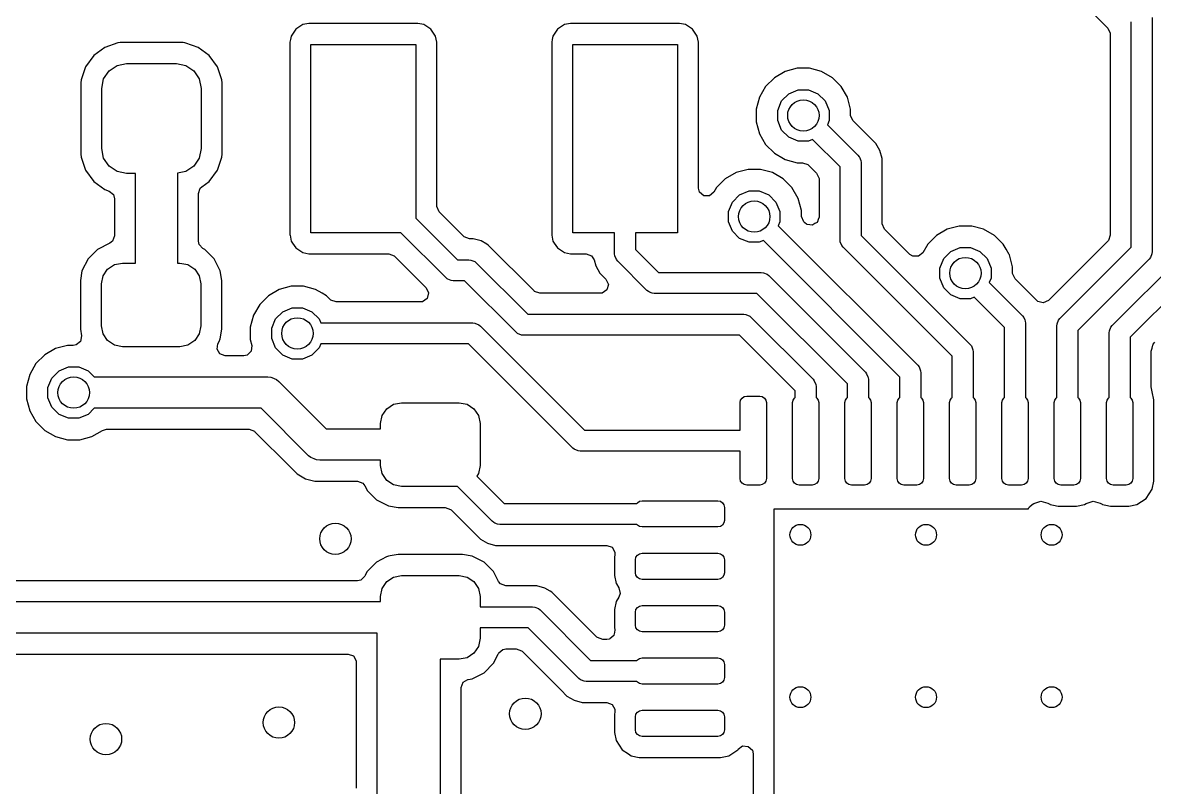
# Model space of a CAD drawing. Extents: x 4.94 to 6.9, y -4.14 to -2.94.
# Drawn here: x 5.158 to 5.5835, y -3.3747 to -3.0872 of the extents above; entities that cross this region are included whole.
import ezdxf

# ---------------------------------------------------------------- set-up
doc = ezdxf.new("R2010")
doc.units = 0
doc.header["$MEASUREMENT"] = 0
doc.layers.add('BLACK', color=7, linetype='CONTINUOUS')

msp = doc.modelspace()

# ---------------------------------------------------------------- linework, layer by layer
at = {"layer": 'BLACK', "linetype": 'CONTINUOUS'}
for p, q in [((5.55475, -3.07793), (5.56606, -3.08924)), ((5.58274, -3.08525), (5.58274, -3.17325)), ((5.26071, -3.08962), (5.25897, -3.09224)), ((5.26332, -3.08788), (5.26071, -3.08962)), ((5.26562, -3.08742), (5.26332, -3.08788)), ((5.30655, -3.08742), (5.26562, -3.08742)), ((5.30885, -3.08788), (5.30655, -3.08742)), ((5.31146, -3.08962), (5.30885, -3.08788)), ((5.30885, -3.08788), (5.30885, -3.08788)), ((5.30885, -3.08788), (5.30885, -3.08788)), ((5.3132, -3.09222), (5.31146, -3.08962)), ((5.35914, -3.08962), (5.35739, -3.09224)), ((5.36175, -3.08788), (5.35914, -3.08962)), ((5.36405, -3.08742), (5.36175, -3.08788)), ((5.40497, -3.08742), (5.36405, -3.08742)), ((5.40728, -3.08788), (5.40497, -3.08742)), ((5.40989, -3.08962), (5.40728, -3.08788)), ((5.40728, -3.08788), (5.40728, -3.08788)), ((5.40728, -3.08788), (5.40728, -3.08788)), ((5.41163, -3.09222), (5.40989, -3.08962)), ((5.56606, -3.08924), (5.56696, -3.09117)), ((5.57486, -3.17162), (5.57486, -3.08688)), ((5.2587, -3.09355), (5.25851, -3.09454)), ((5.25897, -3.09224), (5.2587, -3.09355)), ((5.31321, -3.09224), (5.3132, -3.09222)), ((5.31367, -3.09454), (5.31321, -3.09224)), ((5.35713, -3.09355), (5.35693, -3.09454)), ((5.35739, -3.09224), (5.35713, -3.09355)), ((5.41163, -3.09224), (5.41163, -3.09222)), ((5.41209, -3.09454), (5.41163, -3.09224)), ((5.56696, -3.09117), (5.56697, -3.09144)), ((5.56697, -3.09144), (5.56697, -3.12609)), ((5.18892, -3.09646), (5.18474, -3.09955)), ((5.19382, -3.09474), (5.18892, -3.09646)), ((5.19459, -3.09467), (5.19382, -3.09474)), ((5.19382, -3.09474), (5.19382, -3.09474)), ((5.19499, -3.09463), (5.19459, -3.09467)), ((5.21784, -3.09463), (5.19499, -3.09463)), ((5.21828, -3.09467), (5.21784, -3.09463)), ((5.21901, -3.09474), (5.21828, -3.09467)), ((5.2219, -3.09575), (5.21901, -3.09474)), ((5.21901, -3.09474), (5.21901, -3.09474)), ((5.21901, -3.09474), (5.21901, -3.09474)), ((5.22392, -3.09646), (5.2219, -3.09575)), ((5.2281, -3.09955), (5.22392, -3.09646)), ((5.25851, -3.09454), (5.25851, -3.16696)), ((5.2664, -3.16618), (5.2664, -3.09531)), ((5.2664, -3.09531), (5.30577, -3.09531)), ((5.30577, -3.09531), (5.30577, -3.16061)), ((5.31367, -3.15606), (5.31367, -3.09454)), ((5.35693, -3.09454), (5.35693, -3.16696)), ((5.36483, -3.16618), (5.36483, -3.09531)), ((5.36483, -3.09531), (5.4042, -3.09531)), ((5.4042, -3.09531), (5.4042, -3.16618)), ((5.41209, -3.14933), (5.41209, -3.09454)), ((5.18474, -3.09955), (5.18165, -3.10373)), ((5.23119, -3.10373), (5.2281, -3.09955)), ((5.18165, -3.10373), (5.17993, -3.10864)), ((5.18843, -3.1083), (5.19046, -3.10527)), ((5.19046, -3.10527), (5.19349, -3.10324)), ((5.19349, -3.10324), (5.19707, -3.10253)), ((5.19707, -3.10253), (5.21577, -3.10253)), ((5.21577, -3.10253), (5.21935, -3.10324)), ((5.21935, -3.10324), (5.22238, -3.10527)), ((5.22238, -3.10527), (5.22441, -3.1083)), ((5.2329, -3.10864), (5.23119, -3.10373)), ((5.23119, -3.10373), (5.23119, -3.10373)), ((5.23119, -3.10373), (5.23119, -3.10373)), ((5.44472, -3.10553), (5.44068, -3.10787)), ((5.44923, -3.10432), (5.44472, -3.10553)), ((5.44472, -3.10553), (5.44472, -3.10553)), ((5.4539, -3.10432), (5.44923, -3.10432)), ((5.44923, -3.10432), (5.44923, -3.10432)), ((5.45841, -3.10553), (5.4539, -3.10432)), ((5.46246, -3.10787), (5.45841, -3.10553)), ((5.45841, -3.10553), (5.45841, -3.10553)), ((5.17993, -3.10864), (5.17982, -3.1098)), ((5.17982, -3.1098), (5.17982, -3.13659)), ((5.17993, -3.10864), (5.17993, -3.10864)), ((5.18772, -3.11188), (5.18843, -3.1083)), ((5.22441, -3.1083), (5.22512, -3.11188)), ((5.23301, -3.1098), (5.2329, -3.10864)), ((5.23301, -3.13659), (5.23301, -3.1098)), ((5.44068, -3.10787), (5.43738, -3.11117)), ((5.46576, -3.11117), (5.46246, -3.10787)), ((5.18772, -3.13452), (5.18772, -3.11188)), ((5.22512, -3.11188), (5.22512, -3.13452)), ((5.43504, -3.11521), (5.43383, -3.11973)), ((5.43738, -3.11117), (5.43504, -3.11521)), ((5.43504, -3.11521), (5.43504, -3.11521)), ((5.44338, -3.11659), (5.4461, -3.11388)), ((5.4461, -3.11388), (5.44965, -3.11241)), ((5.44965, -3.11241), (5.45349, -3.11241)), ((5.45349, -3.11241), (5.45704, -3.11388)), ((5.45704, -3.11388), (5.45975, -3.11659)), ((5.4681, -3.11521), (5.46576, -3.11117)), ((5.46576, -3.11117), (5.46576, -3.11117)), ((5.46576, -3.11117), (5.46576, -3.11117)), ((5.4693, -3.11973), (5.4681, -3.11521)), ((5.44191, -3.12014), (5.44338, -3.11659)), ((5.45975, -3.11659), (5.46122, -3.12014)), ((5.43383, -3.11973), (5.43383, -3.1244)), ((5.44191, -3.12398), (5.44191, -3.12014)), ((5.46122, -3.12014), (5.46122, -3.12398)), ((5.4693, -3.12178), (5.4693, -3.11973)), ((5.4693, -3.11973), (5.4693, -3.11973)), ((5.46932, -3.12205), (5.4693, -3.12178)), ((5.47022, -3.12398), (5.46932, -3.12205)), ((5.43383, -3.1244), (5.43504, -3.12891)), ((5.44338, -3.12753), (5.44191, -3.12398)), ((5.4461, -3.13024), (5.44338, -3.12753)), ((5.46122, -3.12398), (5.46059, -3.12551)), ((5.46059, -3.12551), (5.47208, -3.13701)), ((5.47656, -3.13032), (5.47022, -3.12398)), ((5.56697, -3.12609), (5.56699, -3.12621)), ((5.56699, -3.12621), (5.56699, -3.15377)), ((5.43504, -3.12891), (5.43504, -3.12891)), ((5.43504, -3.12891), (5.43738, -3.13295)), ((5.44965, -3.13171), (5.4461, -3.13024)), ((5.45349, -3.13171), (5.44965, -3.13171)), ((5.45502, -3.13108), (5.45349, -3.13171)), ((5.46536, -3.14142), (5.45502, -3.13108)), ((5.47877, -3.13253), (5.47656, -3.13032)), ((5.18843, -3.13809), (5.18772, -3.13452)), ((5.22512, -3.13452), (5.22441, -3.13809)), ((5.43738, -3.13295), (5.44068, -3.13625)), ((5.44068, -3.13625), (5.44411, -3.13823)), ((5.48032, -3.13522), (5.47877, -3.13253)), ((5.48113, -3.13823), (5.48032, -3.13522)), ((5.17982, -3.13659), (5.17993, -3.13776)), ((5.17993, -3.13776), (5.17993, -3.13776)), ((5.17993, -3.13776), (5.17993, -3.13776)), ((5.17993, -3.13776), (5.18165, -3.14266)), ((5.19046, -3.14113), (5.18843, -3.13809)), ((5.22441, -3.13809), (5.22238, -3.14113)), ((5.23119, -3.14266), (5.2329, -3.13776)), ((5.2329, -3.13776), (5.23301, -3.13659)), ((5.44411, -3.13823), (5.44472, -3.13859)), ((5.44472, -3.13859), (5.44923, -3.1398)), ((5.44923, -3.1398), (5.45129, -3.1398)), ((5.45129, -3.1398), (5.45328, -3.14052)), ((5.45328, -3.14052), (5.45348, -3.14071)), ((5.45348, -3.14071), (5.45656, -3.14378)), ((5.47208, -3.13701), (5.47257, -3.1376)), ((5.47257, -3.1376), (5.47264, -3.13776)), ((5.47264, -3.13776), (5.47316, -3.13902)), ((5.47316, -3.13902), (5.47324, -3.13979)), ((5.47324, -3.13979), (5.47324, -3.16712)), ((5.48113, -3.16256), (5.48113, -3.13823)), ((5.48113, -3.13823), (5.48113, -3.13823)), ((5.56773, -3.201), (5.62852, -3.14021)), ((5.18165, -3.14266), (5.18165, -3.14266)), ((5.18165, -3.14266), (5.18165, -3.14266)), ((5.18165, -3.14266), (5.18474, -3.14685)), ((5.19349, -3.14315), (5.19046, -3.14113)), ((5.19707, -3.14387), (5.19349, -3.14315)), ((5.20043, -3.14387), (5.19707, -3.14387)), ((5.20043, -3.17752), (5.20043, -3.14387)), ((5.21935, -3.14315), (5.21617, -3.14379)), ((5.21617, -3.14379), (5.21617, -3.17752)), ((5.22238, -3.14113), (5.21935, -3.14315)), ((5.2281, -3.14685), (5.23119, -3.14266)), ((5.23119, -3.14266), (5.23119, -3.14266)), ((5.23119, -3.14266), (5.23119, -3.14266)), ((5.42623, -3.14354), (5.42218, -3.14588)), ((5.43074, -3.14234), (5.42623, -3.14354)), ((5.42623, -3.14354), (5.42623, -3.14354)), ((5.43541, -3.14234), (5.43074, -3.14234)), ((5.43074, -3.14234), (5.43074, -3.14234)), ((5.43992, -3.14354), (5.43541, -3.14234)), ((5.44396, -3.14588), (5.43992, -3.14354)), ((5.43992, -3.14354), (5.43992, -3.14354)), ((5.45656, -3.14378), (5.45746, -3.14571)), ((5.46536, -3.16875), (5.46536, -3.14142)), ((5.18474, -3.14685), (5.18892, -3.14993)), ((5.22479, -3.14939), (5.22533, -3.14889)), ((5.22533, -3.14889), (5.2281, -3.14685)), ((5.2281, -3.14685), (5.2281, -3.14685)), ((5.2281, -3.14685), (5.2281, -3.14685)), ((5.41888, -3.14918), (5.41789, -3.15089)), ((5.42218, -3.14588), (5.41888, -3.14918)), ((5.41888, -3.14918), (5.41888, -3.14918)), ((5.44726, -3.14918), (5.44396, -3.14588)), ((5.4496, -3.15323), (5.44726, -3.14918)), ((5.44726, -3.14918), (5.44726, -3.14918)), ((5.44726, -3.14918), (5.44726, -3.14918)), ((5.45746, -3.14571), (5.45747, -3.14598)), ((5.45747, -3.14598), (5.45747, -3.16023)), ((5.63293, -3.14693), (5.57445, -3.20541)), ((5.18892, -3.14993), (5.18892, -3.14993)), ((5.18892, -3.14993), (5.18892, -3.14993)), ((5.18892, -3.14993), (5.18892, -3.14993)), ((5.18892, -3.14993), (5.19045, -3.15047)), ((5.19045, -3.15047), (5.1921, -3.15182)), ((5.1921, -3.15182), (5.19253, -3.1534)), ((5.19253, -3.1534), (5.19253, -3.1673)), ((5.22407, -3.15139), (5.22479, -3.14939)), ((5.22407, -3.16933), (5.22407, -3.15139)), ((5.41251, -3.15089), (5.41209, -3.14933)), ((5.41414, -3.15225), (5.41251, -3.15089)), ((5.41626, -3.15225), (5.41414, -3.15225)), ((5.41789, -3.15089), (5.41626, -3.15225)), ((5.42489, -3.1546), (5.4276, -3.15189)), ((5.4276, -3.15189), (5.43115, -3.15042)), ((5.43115, -3.15042), (5.43499, -3.15042)), ((5.43499, -3.15042), (5.43854, -3.15189)), ((5.43854, -3.15189), (5.44126, -3.1546)), ((5.45081, -3.15774), (5.4496, -3.15323)), ((5.31368, -3.15633), (5.31367, -3.15606)), ((5.31458, -3.15825), (5.31368, -3.15633)), ((5.42342, -3.15815), (5.42489, -3.1546)), ((5.44126, -3.1546), (5.44273, -3.15815)), ((5.45081, -3.15979), (5.45081, -3.15774)), ((5.45081, -3.15774), (5.45081, -3.15774)), ((5.56699, -3.15377), (5.56697, -3.15389)), ((5.56697, -3.15389), (5.56697, -3.16706)), ((5.30577, -3.16061), (5.32147, -3.17631)), ((5.32383, -3.16751), (5.31458, -3.15825)), ((5.42342, -3.16199), (5.42342, -3.15815)), ((5.42489, -3.16554), (5.42342, -3.16199)), ((5.44273, -3.16199), (5.44209, -3.16352)), ((5.44273, -3.15815), (5.44273, -3.16199)), ((5.45082, -3.16006), (5.45081, -3.15979)), ((5.45172, -3.16199), (5.45082, -3.16006)), ((5.45216, -3.16243), (5.45172, -3.16199)), ((5.45691, -3.16201), (5.45679, -3.16209)), ((5.45715, -3.16111), (5.45691, -3.16201)), ((5.45747, -3.16023), (5.45715, -3.16111)), ((5.3002, -3.16618), (5.2664, -3.16618)), ((5.31705, -3.18303), (5.3002, -3.16618)), ((5.38057, -3.16618), (5.36483, -3.16618)), ((5.38057, -3.17406), (5.38057, -3.16618)), ((5.4042, -3.16618), (5.38845, -3.16618)), ((5.38845, -3.16618), (5.38845, -3.17242)), ((5.4276, -3.16826), (5.42489, -3.16554)), ((5.44209, -3.16352), (5.49456, -3.21599)), ((5.4528, -3.16292), (5.45216, -3.16243)), ((5.45289, -3.16294), (5.4528, -3.16292)), ((5.45304, -3.16305), (5.45289, -3.16294)), ((5.45398, -3.16313), (5.45304, -3.16305)), ((5.4549, -3.16329), (5.45398, -3.16313)), ((5.45502, -3.16322), (5.4549, -3.16329)), ((5.45516, -3.16323), (5.45502, -3.16322)), ((5.45593, -3.1627), (5.45516, -3.16323)), ((5.45674, -3.16223), (5.45593, -3.1627)), ((5.45679, -3.16209), (5.45674, -3.16223)), ((5.48114, -3.16283), (5.48113, -3.16256)), ((5.48204, -3.16476), (5.48114, -3.16283)), ((5.49157, -3.17429), (5.48204, -3.16476)), ((5.50566, -3.1648), (5.50161, -3.16714)), ((5.5101, -3.16361), (5.50566, -3.1648)), ((5.50566, -3.1648), (5.50566, -3.1648)), ((5.51491, -3.16361), (5.5101, -3.16361)), ((5.51935, -3.1648), (5.51491, -3.16361)), ((5.52339, -3.16714), (5.51935, -3.1648)), ((5.51935, -3.1648), (5.51935, -3.1648)), ((5.19076, -3.1701), (5.18609, -3.17248)), ((5.1918, -3.1693), (5.19072, -3.17003)), ((5.19072, -3.17003), (5.19076, -3.1701)), ((5.19253, -3.1673), (5.1918, -3.1693)), ((5.22431, -3.17054), (5.22407, -3.16933)), ((5.22577, -3.1721), (5.22431, -3.17054)), ((5.25851, -3.16696), (5.25854, -3.16711)), ((5.25854, -3.16711), (5.25897, -3.16926)), ((5.25897, -3.16926), (5.25946, -3.17)), ((5.25946, -3.17), (5.26071, -3.17187)), ((5.32403, -3.16769), (5.32383, -3.16751)), ((5.32603, -3.16842), (5.32403, -3.16769)), ((5.32736, -3.16842), (5.32603, -3.16842)), ((5.33037, -3.16922), (5.32736, -3.16842)), ((5.33247, -3.17044), (5.33037, -3.16922)), ((5.33037, -3.16922), (5.33037, -3.16922)), ((5.33037, -3.16922), (5.33037, -3.16922)), ((5.33306, -3.17078), (5.33247, -3.17044)), ((5.33247, -3.17044), (5.33247, -3.17044)), ((5.33247, -3.17044), (5.33247, -3.17044)), ((5.35693, -3.16696), (5.35696, -3.16711)), ((5.35696, -3.16711), (5.35739, -3.16926)), ((5.35739, -3.16926), (5.35788, -3.17)), ((5.35788, -3.17), (5.35914, -3.17187)), ((5.43115, -3.16973), (5.4276, -3.16826)), ((5.43499, -3.16973), (5.43115, -3.16973)), ((5.43652, -3.16909), (5.43499, -3.16973)), ((5.48783, -3.2204), (5.43652, -3.16909)), ((5.46544, -3.16952), (5.46536, -3.16875)), ((5.46603, -3.17094), (5.46544, -3.16952)), ((5.47324, -3.16712), (5.51424, -3.20812)), ((5.49831, -3.17044), (5.49646, -3.17364)), ((5.50161, -3.16714), (5.49831, -3.17044)), ((5.49831, -3.17044), (5.49831, -3.17044)), ((5.5267, -3.17044), (5.52339, -3.16714)), ((5.52776, -3.17228), (5.5267, -3.17044)), ((5.5267, -3.17044), (5.5267, -3.17044)), ((5.5267, -3.17044), (5.5267, -3.17044)), ((5.56606, -3.16926), (5.54372, -3.19159)), ((5.56624, -3.16906), (5.56606, -3.16926)), ((5.56697, -3.16706), (5.56624, -3.16906)), ((5.18609, -3.17248), (5.18256, -3.17601)), ((5.18609, -3.17248), (5.18609, -3.17248)), ((5.22651, -3.17248), (5.22577, -3.1721)), ((5.23004, -3.17601), (5.22651, -3.17248)), ((5.22651, -3.17248), (5.22651, -3.17248)), ((5.26071, -3.17187), (5.26332, -3.17362)), ((5.26332, -3.17362), (5.26332, -3.17362)), ((5.26332, -3.17362), (5.26562, -3.17407)), ((5.26562, -3.17407), (5.29565, -3.17407)), ((5.29565, -3.17407), (5.29765, -3.1748)), ((5.29765, -3.1748), (5.29785, -3.17499)), ((5.35029, -3.18801), (5.33306, -3.17078)), ((5.33306, -3.17078), (5.33306, -3.17078)), ((5.35914, -3.17187), (5.36175, -3.17362)), ((5.36175, -3.17362), (5.36175, -3.17362)), ((5.36175, -3.17362), (5.36405, -3.17407)), ((5.36405, -3.17407), (5.36988, -3.17407)), ((5.36988, -3.17407), (5.37188, -3.1748)), ((5.37188, -3.1748), (5.37289, -3.17638)), ((5.38065, -3.17482), (5.38057, -3.17406)), ((5.38845, -3.17242), (5.39711, -3.18108)), ((5.46652, -3.17153), (5.46603, -3.17094)), ((5.50752, -3.21254), (5.46652, -3.17153)), ((5.49271, -3.17501), (5.49157, -3.17429)), ((5.49646, -3.17364), (5.49483, -3.17501)), ((5.50432, -3.17586), (5.50704, -3.17315)), ((5.50704, -3.17315), (5.51058, -3.17168)), ((5.51058, -3.17168), (5.51442, -3.17168)), ((5.51442, -3.17168), (5.51797, -3.17315)), ((5.51797, -3.17315), (5.52069, -3.17586)), ((5.52897, -3.17438), (5.52776, -3.17228)), ((5.52903, -3.17448), (5.52897, -3.17438)), ((5.53024, -3.179), (5.52903, -3.17448)), ((5.54804, -3.19844), (5.57486, -3.17162)), ((5.58266, -3.17402), (5.58207, -3.17544)), ((5.58274, -3.17325), (5.58266, -3.17402)), ((5.18256, -3.17601), (5.18029, -3.18046)), ((5.18256, -3.17601), (5.18256, -3.17601)), ((5.1899, -3.17983), (5.19246, -3.17812)), ((5.19246, -3.17812), (5.19547, -3.17752)), ((5.19547, -3.17752), (5.20043, -3.17752)), ((5.21617, -3.17752), (5.21713, -3.17752)), ((5.21713, -3.17752), (5.22014, -3.17812)), ((5.22014, -3.17812), (5.22269, -3.17983)), ((5.23231, -3.18046), (5.23004, -3.17601)), ((5.23004, -3.17601), (5.23004, -3.17601)), ((5.23004, -3.17601), (5.23004, -3.17601)), ((5.29785, -3.17499), (5.30972, -3.18686)), ((5.32147, -3.17631), (5.3258, -3.17631)), ((5.3258, -3.17631), (5.32657, -3.17639)), ((5.32657, -3.17639), (5.32799, -3.17697)), ((5.32799, -3.17697), (5.32858, -3.17746)), ((5.32858, -3.17746), (5.34793, -3.19681)), ((5.37289, -3.17638), (5.37349, -3.17862)), ((5.37349, -3.17862), (5.37349, -3.17862)), ((5.37349, -3.17862), (5.37504, -3.18132)), ((5.38124, -3.17624), (5.38065, -3.17482)), ((5.38173, -3.17684), (5.38124, -3.17624)), ((5.39269, -3.1878), (5.38173, -3.17684)), ((5.49483, -3.17501), (5.49271, -3.17501)), ((5.50285, -3.17941), (5.50432, -3.17586)), ((5.52069, -3.17586), (5.52216, -3.17941)), ((5.53024, -3.18122), (5.53024, -3.179)), ((5.53024, -3.179), (5.53024, -3.179)), ((5.58158, -3.17603), (5.55476, -3.20285)), ((5.58207, -3.17544), (5.58158, -3.17603)), ((5.18029, -3.18046), (5.1797, -3.18415)), ((5.18029, -3.18046), (5.18029, -3.18046)), ((5.1876, -3.18539), (5.1882, -3.18238)), ((5.1882, -3.18238), (5.1899, -3.17983)), ((5.22269, -3.17983), (5.2244, -3.18238)), ((5.2244, -3.18238), (5.225, -3.18539)), ((5.23289, -3.18415), (5.23231, -3.18046)), ((5.31765, -3.18352), (5.31705, -3.18303)), ((5.37504, -3.18132), (5.37733, -3.18361)), ((5.39711, -3.18108), (5.43575, -3.18108)), ((5.43575, -3.18108), (5.43652, -3.18116)), ((5.43652, -3.18116), (5.43794, -3.18175)), ((5.43794, -3.18175), (5.43853, -3.18223)), ((5.43853, -3.18223), (5.47487, -3.21857)), ((5.50285, -3.18325), (5.50285, -3.17941)), ((5.50432, -3.1868), (5.50285, -3.18325)), ((5.52216, -3.18325), (5.52147, -3.18491)), ((5.52216, -3.17941), (5.52216, -3.18325)), ((5.53025, -3.18149), (5.53024, -3.18122)), ((5.53115, -3.18342), (5.53025, -3.18149)), ((5.1797, -3.18415), (5.1797, -3.18415)), ((5.1797, -3.18415), (5.1797, -3.20238)), ((5.1876, -3.20114), (5.1876, -3.18539)), ((5.225, -3.18539), (5.225, -3.20114)), ((5.23289, -3.20238), (5.23289, -3.18415)), ((5.25445, -3.18747), (5.25041, -3.18981)), ((5.25896, -3.18626), (5.25445, -3.18747)), ((5.25445, -3.18747), (5.25445, -3.18747)), ((5.26363, -3.18626), (5.25896, -3.18626)), ((5.25896, -3.18626), (5.25896, -3.18626)), ((5.26815, -3.18747), (5.26363, -3.18626)), ((5.27065, -3.18892), (5.26815, -3.18747)), ((5.26815, -3.18747), (5.26815, -3.18747)), ((5.30972, -3.18686), (5.31062, -3.18879)), ((5.31792, -3.18363), (5.31765, -3.18352)), ((5.31907, -3.18411), (5.31792, -3.18363)), ((5.31984, -3.18419), (5.31907, -3.18411)), ((5.32417, -3.18419), (5.31984, -3.18419)), ((5.34352, -3.20353), (5.32417, -3.18419)), ((5.37733, -3.18361), (5.37823, -3.18554)), ((5.37823, -3.18554), (5.37768, -3.18759)), ((5.50704, -3.18951), (5.50432, -3.1868)), ((5.52147, -3.18491), (5.53393, -3.19736)), ((5.53932, -3.19159), (5.53115, -3.18342)), ((5.25041, -3.18981), (5.24711, -3.19311)), ((5.27219, -3.18981), (5.27065, -3.18892)), ((5.27364, -3.19126), (5.27219, -3.18981)), ((5.27384, -3.19144), (5.27364, -3.19126)), ((5.27584, -3.19217), (5.27384, -3.19144)), ((5.31007, -3.19084), (5.30832, -3.19206)), ((5.31062, -3.18879), (5.31007, -3.19084)), ((5.35049, -3.18819), (5.35029, -3.18801)), ((5.35249, -3.18892), (5.35049, -3.18819)), ((5.37513, -3.18892), (5.35249, -3.18892)), ((5.37594, -3.18881), (5.37513, -3.18892)), ((5.37768, -3.18759), (5.37594, -3.18881)), ((5.39329, -3.18829), (5.39269, -3.1878)), ((5.3937, -3.18846), (5.39329, -3.18829)), ((5.39471, -3.18888), (5.3937, -3.18846)), ((5.39548, -3.18896), (5.39471, -3.18888)), ((5.43412, -3.18896), (5.39548, -3.18896)), ((5.46815, -3.22299), (5.43412, -3.18896)), ((5.51058, -3.19098), (5.50704, -3.18951)), ((5.51442, -3.19098), (5.51058, -3.19098)), ((5.51583, -3.1904), (5.51442, -3.19098)), ((5.5272, -3.20177), (5.51583, -3.1904)), ((5.53974, -3.19194), (5.53932, -3.19159)), ((5.54372, -3.19159), (5.54179, -3.19249)), ((5.24711, -3.19311), (5.24477, -3.19715)), ((5.25312, -3.19853), (5.25583, -3.19582)), ((5.25583, -3.19582), (5.25938, -3.19435)), ((5.25938, -3.19435), (5.26322, -3.19435)), ((5.26322, -3.19435), (5.26677, -3.19582)), ((5.26677, -3.19582), (5.26948, -3.19853)), ((5.30752, -3.19217), (5.27584, -3.19217)), ((5.30832, -3.19206), (5.30752, -3.19217)), ((5.54179, -3.19249), (5.53974, -3.19194)), ((5.24477, -3.19715), (5.24356, -3.20166)), ((5.24477, -3.19715), (5.24477, -3.19715)), ((5.25165, -3.20208), (5.25312, -3.19853)), ((5.26948, -3.19853), (5.27012, -3.20006)), ((5.27012, -3.20006), (5.32731, -3.20006)), ((5.32731, -3.20006), (5.32807, -3.20014)), ((5.32807, -3.20014), (5.32949, -3.20073)), ((5.34793, -3.19681), (5.42921, -3.19681)), ((5.42921, -3.19681), (5.42997, -3.19689)), ((5.42997, -3.19689), (5.43139, -3.19747)), ((5.43139, -3.19747), (5.43199, -3.19796)), ((5.43199, -3.19796), (5.45519, -3.22116)), ((5.53393, -3.19736), (5.53442, -3.19795)), ((5.53442, -3.19795), (5.53478, -3.19884)), ((5.53478, -3.19884), (5.535, -3.19937)), ((5.535, -3.19937), (5.53508, -3.20014)), ((5.53508, -3.20014), (5.53508, -3.2281)), ((5.54697, -3.20045), (5.54755, -3.19903)), ((5.54755, -3.19903), (5.54804, -3.19844)), ((5.1797, -3.20238), (5.1797, -3.20238)), ((5.1797, -3.20238), (5.1801, -3.20491)), ((5.1882, -3.20416), (5.1876, -3.20114)), ((5.1899, -3.20671), (5.1882, -3.20416)), ((5.2244, -3.20416), (5.22269, -3.20671)), ((5.225, -3.20114), (5.2244, -3.20416)), ((5.23231, -3.20607), (5.23289, -3.20238)), ((5.24356, -3.20166), (5.24356, -3.20166)), ((5.24356, -3.20166), (5.24356, -3.20633)), ((5.25165, -3.20592), (5.25165, -3.20208)), ((5.32949, -3.20073), (5.33009, -3.20122)), ((5.33009, -3.20122), (5.36923, -3.24035)), ((5.34411, -3.20402), (5.34352, -3.20353)), ((5.34553, -3.20461), (5.34411, -3.20402)), ((5.5272, -3.2281), (5.5272, -3.20177)), ((5.54689, -3.20122), (5.54697, -3.20045)), ((5.54689, -3.2281), (5.54689, -3.20122)), ((5.55476, -3.20285), (5.55476, -3.2281)), ((5.56657, -3.20378), (5.56665, -3.20301)), ((5.56657, -3.2281), (5.56657, -3.20378)), ((5.56665, -3.20301), (5.56724, -3.20159)), ((5.56724, -3.20159), (5.56773, -3.201)), ((5.17483, -3.2085), (5.17032, -3.20971)), ((5.17703, -3.2085), (5.17483, -3.2085)), ((5.17805, -3.20833), (5.17703, -3.2085)), ((5.1797, -3.20699), (5.17805, -3.20833)), ((5.1801, -3.20491), (5.1797, -3.20699)), ((5.19246, -3.20842), (5.1899, -3.20671)), ((5.19547, -3.20902), (5.19246, -3.20842)), ((5.22014, -3.20842), (5.21713, -3.20902)), ((5.22269, -3.20671), (5.22014, -3.20842)), ((5.23108, -3.20987), (5.23137, -3.20792)), ((5.23137, -3.20792), (5.23184, -3.20699)), ((5.23184, -3.20699), (5.23231, -3.20607)), ((5.24356, -3.20633), (5.24415, -3.20852)), ((5.24415, -3.20852), (5.24396, -3.21064)), ((5.25312, -3.20947), (5.25165, -3.20592)), ((5.27012, -3.20794), (5.26948, -3.20947)), ((5.32568, -3.20794), (5.27012, -3.20794)), ((5.36481, -3.24708), (5.32568, -3.20794)), ((5.3463, -3.20469), (5.34553, -3.20461)), ((5.42758, -3.20469), (5.3463, -3.20469)), ((5.44846, -3.22557), (5.42758, -3.20469)), ((5.51424, -3.20812), (5.51473, -3.20872)), ((5.51473, -3.20872), (5.51532, -3.21014)), ((5.57445, -3.20541), (5.57445, -3.2281)), ((5.58268, -3.20954), (5.58294, -3.20836)), ((5.58294, -3.20836), (5.58309, -3.20817)), ((5.58309, -3.20817), (5.58312, -3.20806)), ((5.58312, -3.20806), (5.58377, -3.20725)), ((5.16627, -3.21205), (5.16297, -3.21535)), ((5.17032, -3.20971), (5.16627, -3.21205)), ((5.17032, -3.20971), (5.17032, -3.20971)), ((5.21713, -3.20902), (5.19547, -3.20902)), ((5.23214, -3.21171), (5.23108, -3.20987)), ((5.23414, -3.21244), (5.23214, -3.21171)), ((5.24115, -3.21244), (5.23414, -3.21244)), ((5.24246, -3.21215), (5.24115, -3.21244)), ((5.24396, -3.21064), (5.24246, -3.21215)), ((5.25583, -3.21218), (5.25312, -3.20947)), ((5.25938, -3.21365), (5.25583, -3.21218)), ((5.26677, -3.21218), (5.26322, -3.21365)), ((5.26948, -3.20947), (5.26677, -3.21218)), ((5.50752, -3.21972), (5.50752, -3.21254)), ((5.51532, -3.21014), (5.51539, -3.21091)), ((5.51539, -3.21091), (5.51539, -3.21972)), ((5.58234, -3.2107), (5.58268, -3.20954)), ((5.58234, -3.22408), (5.58234, -3.2107)), ((5.16297, -3.21535), (5.16064, -3.21939)), ((5.1717, -3.21806), (5.17525, -3.21659)), ((5.17525, -3.21659), (5.17909, -3.21659)), ((5.17909, -3.21659), (5.18263, -3.21806)), ((5.26322, -3.21365), (5.25938, -3.21365)), ((5.49456, -3.21599), (5.49505, -3.21658)), ((5.49505, -3.21658), (5.49563, -3.218)), ((5.16064, -3.21939), (5.15943, -3.2239)), ((5.16064, -3.21939), (5.16064, -3.21939)), ((5.16751, -3.22432), (5.16898, -3.22077)), ((5.16898, -3.22077), (5.1717, -3.21806)), ((5.18263, -3.21806), (5.18491, -3.22033)), ((5.18491, -3.22033), (5.25013, -3.22033)), ((5.25013, -3.22033), (5.25128, -3.22045)), ((5.25128, -3.22045), (5.25163, -3.22059)), ((5.25163, -3.22059), (5.25341, -3.22133)), ((5.25341, -3.22133), (5.25431, -3.22206)), ((5.45519, -3.22116), (5.45568, -3.22176)), ((5.47487, -3.21857), (5.47536, -3.21917)), ((5.47536, -3.21917), (5.47581, -3.22027)), ((5.47581, -3.22027), (5.47595, -3.22059)), ((5.47595, -3.22059), (5.47602, -3.22136)), ((5.47602, -3.22136), (5.47602, -3.2281)), ((5.48783, -3.2281), (5.48783, -3.2204)), ((5.49563, -3.218), (5.49571, -3.21877)), ((5.49571, -3.21877), (5.49571, -3.2281)), ((5.50752, -3.2281), (5.50752, -3.21972)), ((5.51539, -3.21972), (5.51539, -3.2281)), ((5.15943, -3.2239), (5.15943, -3.22857)), ((5.16751, -3.22816), (5.16751, -3.22432)), ((5.25431, -3.22206), (5.27213, -3.23988)), ((5.44846, -3.2281), (5.44846, -3.22557)), ((5.45568, -3.22176), (5.45626, -3.22318)), ((5.45626, -3.22318), (5.45634, -3.22394)), ((5.45634, -3.22394), (5.45634, -3.2281)), ((5.46815, -3.2281), (5.46815, -3.22299)), ((5.58271, -3.22595), (5.58234, -3.22408)), ((5.15943, -3.22857), (5.16064, -3.23309)), ((5.16898, -3.23171), (5.16751, -3.22816)), ((5.29746, -3.23064), (5.30047, -3.23004)), ((5.30047, -3.23004), (5.32213, -3.23004)), ((5.32213, -3.23004), (5.32514, -3.23064)), ((5.4278, -3.23002), (5.42798, -3.22908)), ((5.4278, -3.24035), (5.4278, -3.23002)), ((5.42798, -3.22908), (5.42852, -3.22828)), ((5.42852, -3.22828), (5.42931, -3.22775)), ((5.42931, -3.22775), (5.43026, -3.22756)), ((5.43026, -3.22756), (5.43518, -3.22756)), ((5.43518, -3.22756), (5.43612, -3.22775)), ((5.43612, -3.22775), (5.43692, -3.22828)), ((5.43692, -3.22828), (5.43745, -3.22908)), ((5.43745, -3.22908), (5.43764, -3.23002)), ((5.43764, -3.23002), (5.43764, -3.25856)), ((5.44748, -3.23002), (5.44767, -3.22908)), ((5.44748, -3.25856), (5.44748, -3.23002)), ((5.44767, -3.22908), (5.4482, -3.22828)), ((5.4482, -3.22828), (5.44846, -3.2281)), ((5.45634, -3.2281), (5.4566, -3.22828)), ((5.4566, -3.22828), (5.45714, -3.22908)), ((5.45714, -3.22908), (5.45732, -3.23002)), ((5.45732, -3.23002), (5.45732, -3.25856)), ((5.46717, -3.23002), (5.46735, -3.22908)), ((5.46717, -3.25856), (5.46717, -3.23002)), ((5.46735, -3.22908), (5.46789, -3.22828)), ((5.46789, -3.22828), (5.46815, -3.2281)), ((5.47602, -3.2281), (5.47629, -3.22828)), ((5.47629, -3.22828), (5.47682, -3.22908)), ((5.47682, -3.22908), (5.47701, -3.23002)), ((5.47701, -3.23002), (5.47701, -3.25856)), ((5.48685, -3.23002), (5.48704, -3.22908)), ((5.48685, -3.25856), (5.48685, -3.23002)), ((5.48704, -3.22908), (5.48757, -3.22828)), ((5.48757, -3.22828), (5.48783, -3.2281)), ((5.49571, -3.2281), (5.49597, -3.22828)), ((5.49597, -3.22828), (5.49651, -3.22908)), ((5.49651, -3.22908), (5.49669, -3.23002)), ((5.49669, -3.23002), (5.49669, -3.25856)), ((5.50654, -3.23002), (5.50672, -3.22908)), ((5.50654, -3.25856), (5.50654, -3.23002)), ((5.50672, -3.22908), (5.50726, -3.22828)), ((5.50726, -3.22828), (5.50752, -3.2281)), ((5.51539, -3.2281), (5.51566, -3.22828)), ((5.51566, -3.22828), (5.51619, -3.22908)), ((5.51619, -3.22908), (5.51638, -3.23002)), ((5.51638, -3.23002), (5.51638, -3.25856)), ((5.52622, -3.23002), (5.52641, -3.22908)), ((5.52622, -3.25856), (5.52622, -3.23002)), ((5.52641, -3.22908), (5.52694, -3.22828)), ((5.52694, -3.22828), (5.5272, -3.2281)), ((5.53508, -3.2281), (5.53534, -3.22828)), ((5.53534, -3.22828), (5.53588, -3.22908)), ((5.53588, -3.22908), (5.53606, -3.23002)), ((5.53606, -3.23002), (5.53606, -3.25856)), ((5.54591, -3.23002), (5.54609, -3.22908)), ((5.54591, -3.25856), (5.54591, -3.23002)), ((5.54609, -3.22908), (5.54663, -3.22828)), ((5.54663, -3.22828), (5.54689, -3.2281)), ((5.55476, -3.2281), (5.55503, -3.22828)), ((5.55503, -3.22828), (5.55556, -3.22908)), ((5.55556, -3.22908), (5.55575, -3.23002)), ((5.55575, -3.23002), (5.55575, -3.25856)), ((5.56559, -3.23002), (5.56578, -3.22908)), ((5.56559, -3.25856), (5.56559, -3.23002)), ((5.56578, -3.22908), (5.56631, -3.22828)), ((5.56631, -3.22828), (5.56657, -3.2281)), ((5.57445, -3.2281), (5.57471, -3.22828)), ((5.57471, -3.22828), (5.57525, -3.22908)), ((5.57525, -3.22908), (5.57543, -3.23002)), ((5.57543, -3.23002), (5.57543, -3.25856)), ((5.58273, -3.22598), (5.58271, -3.22595)), ((5.58333, -3.229), (5.58273, -3.22598)), ((5.58273, -3.22598), (5.58273, -3.22598)), ((5.58273, -3.22598), (5.58273, -3.22598)), ((5.58333, -3.25958), (5.58333, -3.229)), ((5.58333, -3.229), (5.58333, -3.229)), ((5.16064, -3.23309), (5.16064, -3.23309)), ((5.16064, -3.23309), (5.16297, -3.23713)), ((5.1717, -3.23442), (5.16898, -3.23171)), ((5.18491, -3.23214), (5.18263, -3.23442)), ((5.24769, -3.23214), (5.18491, -3.23214)), ((5.2655, -3.24996), (5.24769, -3.23214)), ((5.2932, -3.2349), (5.2949, -3.23235)), ((5.2949, -3.23235), (5.29746, -3.23064)), ((5.32514, -3.23064), (5.32769, -3.23235)), ((5.32769, -3.23235), (5.3294, -3.2349)), ((5.16297, -3.23713), (5.16627, -3.24043)), ((5.17525, -3.23589), (5.1717, -3.23442)), ((5.17909, -3.23589), (5.17525, -3.23589)), ((5.18263, -3.23442), (5.17909, -3.23589)), ((5.2926, -3.23791), (5.2932, -3.2349)), ((5.2926, -3.23988), (5.2926, -3.23791)), ((5.3294, -3.2349), (5.33, -3.23791)), ((5.33, -3.23791), (5.33, -3.25366)), ((5.16627, -3.24043), (5.16627, -3.24043)), ((5.16627, -3.24043), (5.16627, -3.24043)), ((5.16627, -3.24043), (5.17032, -3.24277)), ((5.17032, -3.24277), (5.17483, -3.24398)), ((5.1795, -3.24398), (5.18401, -3.24277)), ((5.18401, -3.24277), (5.18802, -3.24046)), ((5.18802, -3.24046), (5.18957, -3.24004)), ((5.18957, -3.24004), (5.24313, -3.24004)), ((5.24313, -3.24004), (5.24513, -3.24077)), ((5.24513, -3.24077), (5.24533, -3.24095)), ((5.24533, -3.24095), (5.25864, -3.25426)), ((5.27213, -3.23988), (5.2926, -3.23988)), ((5.36923, -3.24035), (5.4278, -3.24035)), ((5.17483, -3.24398), (5.17483, -3.24398)), ((5.17483, -3.24398), (5.1795, -3.24398)), ((5.1795, -3.24398), (5.1795, -3.24398)), ((5.36541, -3.24756), (5.36481, -3.24708)), ((5.2664, -3.2507), (5.2655, -3.24996)), ((5.26757, -3.25118), (5.2664, -3.2507)), ((5.26853, -3.25158), (5.26757, -3.25118)), ((5.36683, -3.24815), (5.36541, -3.24756)), ((5.3676, -3.24823), (5.36683, -3.24815)), ((5.4278, -3.24823), (5.3676, -3.24823)), ((5.4278, -3.25856), (5.4278, -3.24823)), ((5.25864, -3.25426), (5.25993, -3.25555)), ((5.25993, -3.25555), (5.26121, -3.25683)), ((5.26968, -3.25169), (5.26853, -3.25158)), ((5.2926, -3.25169), (5.26968, -3.25169)), ((5.2926, -3.25366), (5.2926, -3.25169)), ((5.2932, -3.25667), (5.2926, -3.25366)), ((5.33, -3.25366), (5.3294, -3.25667)), ((5.26121, -3.25683), (5.26305, -3.25789)), ((5.26305, -3.25789), (5.26435, -3.25865)), ((5.26435, -3.25865), (5.26786, -3.25959)), ((5.26786, -3.25959), (5.28389, -3.25959)), ((5.28389, -3.25959), (5.28589, -3.26031)), ((5.2949, -3.25923), (5.2932, -3.25667)), ((5.29746, -3.26094), (5.2949, -3.25923)), ((5.3294, -3.25667), (5.32874, -3.25766)), ((5.32874, -3.25766), (5.33899, -3.26791)), ((5.42798, -3.2595), (5.4278, -3.25856)), ((5.42852, -3.2603), (5.42798, -3.2595)), ((5.43745, -3.2595), (5.43692, -3.2603)), ((5.43764, -3.25856), (5.43745, -3.2595)), ((5.44767, -3.2595), (5.44748, -3.25856)), ((5.4482, -3.2603), (5.44767, -3.2595)), ((5.45714, -3.2595), (5.4566, -3.2603)), ((5.45732, -3.25856), (5.45714, -3.2595)), ((5.46735, -3.2595), (5.46717, -3.25856)), ((5.46789, -3.2603), (5.46735, -3.2595)), ((5.47682, -3.2595), (5.47629, -3.2603)), ((5.47701, -3.25856), (5.47682, -3.2595)), ((5.48704, -3.2595), (5.48685, -3.25856)), ((5.48757, -3.2603), (5.48704, -3.2595)), ((5.49651, -3.2595), (5.49597, -3.2603)), ((5.49669, -3.25856), (5.49651, -3.2595)), ((5.50672, -3.2595), (5.50654, -3.25856)), ((5.50726, -3.2603), (5.50672, -3.2595)), ((5.51619, -3.2595), (5.51566, -3.2603)), ((5.51638, -3.25856), (5.51619, -3.2595)), ((5.52641, -3.2595), (5.52622, -3.25856)), ((5.52694, -3.2603), (5.52641, -3.2595)), ((5.53588, -3.2595), (5.53534, -3.2603)), ((5.53606, -3.25856), (5.53588, -3.2595)), ((5.54609, -3.2595), (5.54591, -3.25856)), ((5.54663, -3.2603), (5.54609, -3.2595)), ((5.55556, -3.2595), (5.55503, -3.2603)), ((5.55575, -3.25856), (5.55556, -3.2595)), ((5.56578, -3.2595), (5.56559, -3.25856)), ((5.56631, -3.2603), (5.56578, -3.2595)), ((5.57525, -3.2595), (5.57471, -3.2603)), ((5.57543, -3.25856), (5.57525, -3.2595)), ((5.58273, -3.2626), (5.58333, -3.25958)), ((5.28589, -3.26031), (5.28666, -3.26128)), ((5.28666, -3.26128), (5.28752, -3.26298)), ((5.28752, -3.26298), (5.28756, -3.26305)), ((5.28756, -3.26305), (5.29109, -3.26658)), ((5.30047, -3.26154), (5.29746, -3.26094)), ((5.32148, -3.26154), (5.30047, -3.26154)), ((5.33458, -3.27463), (5.32148, -3.26154)), ((5.42931, -3.26084), (5.42852, -3.2603)), ((5.43026, -3.26102), (5.42931, -3.26084)), ((5.43518, -3.26102), (5.43026, -3.26102)), ((5.43612, -3.26084), (5.43518, -3.26102)), ((5.43692, -3.2603), (5.43612, -3.26084)), ((5.449, -3.26084), (5.4482, -3.2603)), ((5.44994, -3.26102), (5.449, -3.26084)), ((5.45486, -3.26102), (5.44994, -3.26102)), ((5.4558, -3.26084), (5.45486, -3.26102)), ((5.4566, -3.2603), (5.4558, -3.26084)), ((5.46868, -3.26084), (5.46789, -3.2603)), ((5.46963, -3.26102), (5.46868, -3.26084)), ((5.47455, -3.26102), (5.46963, -3.26102)), ((5.47549, -3.26084), (5.47455, -3.26102)), ((5.47629, -3.2603), (5.47549, -3.26084)), ((5.48837, -3.26084), (5.48757, -3.2603)), ((5.48931, -3.26102), (5.48837, -3.26084)), ((5.49423, -3.26102), (5.48931, -3.26102)), ((5.49517, -3.26084), (5.49423, -3.26102)), ((5.49597, -3.2603), (5.49517, -3.26084)), ((5.50805, -3.26084), (5.50726, -3.2603)), ((5.509, -3.26102), (5.50805, -3.26084)), ((5.51392, -3.26102), (5.509, -3.26102)), ((5.51486, -3.26084), (5.51392, -3.26102)), ((5.51566, -3.2603), (5.51486, -3.26084)), ((5.52774, -3.26084), (5.52694, -3.2603)), ((5.52868, -3.26102), (5.52774, -3.26084)), ((5.5336, -3.26102), (5.52868, -3.26102)), ((5.53454, -3.26084), (5.5336, -3.26102)), ((5.53534, -3.2603), (5.53454, -3.26084)), ((5.54742, -3.26084), (5.54663, -3.2603)), ((5.54837, -3.26102), (5.54742, -3.26084)), ((5.55329, -3.26102), (5.54837, -3.26102)), ((5.55423, -3.26084), (5.55329, -3.26102)), ((5.55503, -3.2603), (5.55423, -3.26084)), ((5.56711, -3.26084), (5.56631, -3.2603)), ((5.56805, -3.26102), (5.56711, -3.26084)), ((5.57297, -3.26102), (5.56805, -3.26102)), ((5.57391, -3.26084), (5.57297, -3.26102)), ((5.57471, -3.2603), (5.57391, -3.26084)), ((5.58044, -3.26603), (5.58273, -3.2626)), ((5.29109, -3.26658), (5.29109, -3.26658)), ((5.29109, -3.26658), (5.29554, -3.26884)), ((5.33899, -3.26791), (5.38897, -3.26791)), ((5.38897, -3.26791), (5.38915, -3.26765)), ((5.38915, -3.26765), (5.38994, -3.26712)), ((5.38994, -3.26712), (5.39089, -3.26693)), ((5.39089, -3.26693), (5.41943, -3.26693)), ((5.41943, -3.26693), (5.42037, -3.26712)), ((5.42037, -3.26712), (5.42117, -3.26765)), ((5.42117, -3.26765), (5.4217, -3.26845)), ((5.5366, -3.26925), (5.53763, -3.26832)), ((5.53763, -3.26832), (5.53827, -3.2679)), ((5.53827, -3.2679), (5.5409, -3.26707)), ((5.5409, -3.26707), (5.54355, -3.2678)), ((5.54355, -3.2678), (5.5437, -3.2679)), ((5.5437, -3.2679), (5.54418, -3.26822)), ((5.54418, -3.26822), (5.54433, -3.26832)), ((5.54433, -3.26832), (5.54433, -3.26832)), ((5.54433, -3.26832), (5.54564, -3.26858)), ((5.55431, -3.26892), (5.55733, -3.26832)), ((5.55733, -3.26832), (5.55796, -3.2679)), ((5.55796, -3.2679), (5.56058, -3.26707)), ((5.56058, -3.26707), (5.56323, -3.2678)), ((5.56323, -3.2678), (5.56338, -3.2679)), ((5.56338, -3.2679), (5.56387, -3.26822)), ((5.56387, -3.26822), (5.56401, -3.26832)), ((5.56401, -3.26832), (5.56401, -3.26832)), ((5.56401, -3.26832), (5.56533, -3.26858)), ((5.57399, -3.26892), (5.57701, -3.26832)), ((5.57701, -3.26832), (5.58044, -3.26603)), ((5.29554, -3.26884), (5.29554, -3.26884)), ((5.29554, -3.26884), (5.29554, -3.26884)), ((5.29554, -3.26884), (5.29923, -3.26943)), ((5.29923, -3.26943), (5.31692, -3.26943)), ((5.31692, -3.26943), (5.31892, -3.27016)), ((5.31892, -3.27016), (5.31912, -3.27034)), ((5.31912, -3.27034), (5.3279, -3.27911)), ((5.4217, -3.26845), (5.42189, -3.26939)), ((5.42189, -3.26939), (5.42189, -3.27431)), ((5.44059, -3.41161), (5.44059, -3.26988)), ((5.44059, -3.26988), (5.53619, -3.26988)), ((5.53619, -3.26988), (5.53623, -3.26975)), ((5.53623, -3.26975), (5.5365, -3.26948)), ((5.5365, -3.26948), (5.5366, -3.26925)), ((5.54564, -3.26858), (5.54735, -3.26892)), ((5.54735, -3.26892), (5.55431, -3.26892)), ((5.56533, -3.26858), (5.56703, -3.26892)), ((5.56703, -3.26892), (5.57399, -3.26892)), ((5.33517, -3.27512), (5.33458, -3.27463)), ((5.33559, -3.2753), (5.33517, -3.27512)), ((5.33659, -3.27571), (5.33559, -3.2753)), ((5.33736, -3.27579), (5.33659, -3.27571)), ((5.38897, -3.27579), (5.33736, -3.27579)), ((5.38915, -3.27605), (5.38897, -3.27579)), ((5.38994, -3.27658), (5.38915, -3.27605)), ((5.39089, -3.27677), (5.38994, -3.27658)), ((5.41943, -3.27677), (5.39089, -3.27677)), ((5.42037, -3.27658), (5.41943, -3.27677)), ((5.42117, -3.27605), (5.42037, -3.27658)), ((5.4217, -3.27525), (5.42117, -3.27605)), ((5.42189, -3.27431), (5.4217, -3.27525)), ((5.3279, -3.27911), (5.3301, -3.28132)), ((5.3301, -3.28132), (5.3328, -3.28287)), ((5.3328, -3.28287), (5.3358, -3.28368)), ((5.3358, -3.28368), (5.37761, -3.28368)), ((5.37761, -3.28368), (5.37961, -3.28441)), ((5.37961, -3.28441), (5.38067, -3.28625)), ((5.29483, -3.28805), (5.29109, -3.28996)), ((5.29554, -3.28769), (5.29483, -3.28805)), ((5.29623, -3.28758), (5.29554, -3.28769)), ((5.29923, -3.28711), (5.29623, -3.28758)), ((5.32337, -3.28711), (5.29923, -3.28711)), ((5.32706, -3.28769), (5.32337, -3.28711)), ((5.32337, -3.28711), (5.32337, -3.28711)), ((5.32337, -3.28711), (5.32337, -3.28711)), ((5.32337, -3.28711), (5.32337, -3.28711)), ((5.33151, -3.28996), (5.32706, -3.28769)), ((5.32706, -3.28769), (5.32706, -3.28769)), ((5.38066, -3.2874), (5.38053, -3.28805)), ((5.38053, -3.28805), (5.38053, -3.29502)), ((5.38067, -3.28625), (5.38066, -3.2874)), ((5.38843, -3.28907), (5.38861, -3.28813)), ((5.38843, -3.294), (5.38843, -3.28907)), ((5.38861, -3.28813), (5.38915, -3.28733)), ((5.38915, -3.28733), (5.38994, -3.2868)), ((5.38994, -3.2868), (5.39089, -3.28661)), ((5.39089, -3.28661), (5.41943, -3.28661)), ((5.41943, -3.28661), (5.42037, -3.2868)), ((5.42037, -3.2868), (5.42117, -3.28733)), ((5.42117, -3.28733), (5.4217, -3.28813)), ((5.4217, -3.28813), (5.42189, -3.28907)), ((5.42189, -3.28907), (5.42189, -3.294)), ((5.28756, -3.29349), (5.28709, -3.2944)), ((5.29109, -3.28996), (5.28756, -3.29349)), ((5.33504, -3.29349), (5.33151, -3.28996)), ((5.33151, -3.28996), (5.33151, -3.28996)), ((5.33694, -3.29722), (5.33504, -3.29349)), ((5.33504, -3.29349), (5.33504, -3.29349)), ((5.33504, -3.29349), (5.33504, -3.29349)), ((5.28389, -3.29695), (5.06775, -3.29695)), ((5.2851, -3.2967), (5.28389, -3.29695)), ((5.28666, -3.29525), (5.2851, -3.2967)), ((5.28678, -3.29502), (5.28666, -3.29525)), ((5.28709, -3.2944), (5.28678, -3.29502)), ((5.2932, -3.29986), (5.2949, -3.29731)), ((5.2949, -3.29731), (5.29746, -3.2956)), ((5.29746, -3.2956), (5.30047, -3.295)), ((5.30047, -3.295), (5.32213, -3.295)), ((5.32213, -3.295), (5.32514, -3.2956)), ((5.32514, -3.2956), (5.32769, -3.29731)), ((5.32769, -3.29731), (5.3294, -3.29986)), ((5.33771, -3.29819), (5.33694, -3.29722)), ((5.33971, -3.29892), (5.33771, -3.29819)), ((5.38053, -3.29502), (5.38113, -3.29804)), ((5.38113, -3.29804), (5.38113, -3.29804)), ((5.38113, -3.29804), (5.38123, -3.29819)), ((5.38123, -3.29819), (5.38221, -3.29965)), ((5.38861, -3.29494), (5.38843, -3.294)), ((5.38915, -3.29574), (5.38861, -3.29494)), ((5.38994, -3.29627), (5.38915, -3.29574)), ((5.39089, -3.29646), (5.38994, -3.29627)), ((5.41943, -3.29646), (5.39089, -3.29646)), ((5.42037, -3.29627), (5.41943, -3.29646)), ((5.42117, -3.29574), (5.42037, -3.29627)), ((5.4217, -3.29494), (5.42117, -3.29574)), ((5.42189, -3.294), (5.4217, -3.29494)), ((5.2926, -3.30287), (5.2932, -3.29986)), ((5.3294, -3.29986), (5.33, -3.30287)), ((5.35131, -3.29892), (5.33971, -3.29892)), ((5.35431, -3.29972), (5.35131, -3.29892)), ((5.35634, -3.30089), (5.35431, -3.29972)), ((5.35431, -3.29972), (5.35431, -3.29972)), ((5.35701, -3.30128), (5.35634, -3.30089)), ((5.3739, -3.31816), (5.35701, -3.30128)), ((5.38221, -3.29965), (5.38272, -3.30172)), ((5.38272, -3.30172), (5.38221, -3.30311)), ((5.06319, -3.30484), (5.2926, -3.30484)), ((5.2926, -3.30484), (5.2926, -3.30287)), ((5.33, -3.30287), (5.33, -3.30681)), ((5.38113, -3.30472), (5.38053, -3.30774)), ((5.38221, -3.30311), (5.38113, -3.30472)), ((5.38113, -3.30472), (5.38113, -3.30472)), ((5.38915, -3.30702), (5.38994, -3.30649)), ((5.38994, -3.30649), (5.39089, -3.3063)), ((5.39089, -3.3063), (5.41943, -3.3063)), ((5.41943, -3.3063), (5.42037, -3.30649)), ((5.42037, -3.30649), (5.42117, -3.30702)), ((5.33, -3.30681), (5.34975, -3.30681)), ((5.34975, -3.30681), (5.35052, -3.30689)), ((5.35052, -3.30689), (5.35194, -3.30747)), ((5.35194, -3.30747), (5.35253, -3.30796)), ((5.35253, -3.30796), (5.37154, -3.32697)), ((5.38053, -3.30774), (5.38053, -3.3147)), ((5.38843, -3.30876), (5.38861, -3.30782)), ((5.38843, -3.31368), (5.38843, -3.30876)), ((5.38861, -3.30782), (5.38915, -3.30702)), ((5.42117, -3.30702), (5.4217, -3.30782)), ((5.4217, -3.30782), (5.42189, -3.30876)), ((5.42189, -3.30876), (5.42189, -3.31368)), ((5.34812, -3.31469), (5.33, -3.31469)), ((5.33, -3.31469), (5.33, -3.31862)), ((5.36712, -3.33369), (5.34812, -3.31469)), ((5.38053, -3.3147), (5.38066, -3.31536)), ((5.38861, -3.31462), (5.38843, -3.31368)), ((5.38915, -3.31542), (5.38861, -3.31462)), ((5.4217, -3.31462), (5.42117, -3.31542)), ((5.42189, -3.31368), (5.4217, -3.31462)), ((5.29134, -3.31665), (5.06075, -3.31665)), ((5.29134, -3.38227), (5.29134, -3.31665)), ((5.33, -3.31862), (5.3294, -3.32164)), ((5.37409, -3.31835), (5.3739, -3.31816)), ((5.37609, -3.31907), (5.37409, -3.31835)), ((5.37761, -3.31907), (5.37609, -3.31907)), ((5.37868, -3.31889), (5.37761, -3.31907)), ((5.37869, -3.31887), (5.37868, -3.31889)), ((5.37874, -3.31886), (5.37869, -3.31887)), ((5.37951, -3.31818), (5.37874, -3.31886)), ((5.38031, -3.31752), (5.37951, -3.31818)), ((5.38034, -3.31746), (5.38031, -3.31748)), ((5.38031, -3.31748), (5.38031, -3.31752)), ((5.3805, -3.31644), (5.38034, -3.31746)), ((5.38067, -3.31542), (5.3805, -3.31644)), ((5.38066, -3.31536), (5.38066, -3.31539)), ((5.38066, -3.31539), (5.38067, -3.31542)), ((5.38994, -3.31595), (5.38915, -3.31542)), ((5.39089, -3.31614), (5.38994, -3.31595)), ((5.41943, -3.31614), (5.39089, -3.31614)), ((5.42037, -3.31595), (5.41943, -3.31614)), ((5.42117, -3.31542), (5.42037, -3.31595)), ((5.3294, -3.32164), (5.32769, -3.32419)), ((5.33702, -3.32413), (5.33778, -3.3235)), ((5.33778, -3.3235), (5.3385, -3.32283)), ((5.3385, -3.32283), (5.3386, -3.3228)), ((5.3386, -3.3228), (5.33865, -3.32277)), ((5.33865, -3.32277), (5.33971, -3.32258)), ((5.33971, -3.32258), (5.34356, -3.32258)), ((5.34356, -3.32258), (5.34556, -3.32331)), ((5.34556, -3.32331), (5.34576, -3.32349)), ((5.34576, -3.32349), (5.36044, -3.33817)), ((5.05893, -3.32455), (5.28033, -3.32455)), ((5.28033, -3.32455), (5.28233, -3.32527)), ((5.28233, -3.32527), (5.2834, -3.32712)), ((5.2834, -3.32712), (5.28344, -3.32766)), ((5.28344, -3.32766), (5.28344, -3.37492)), ((5.32213, -3.3265), (5.31496, -3.3265)), ((5.31496, -3.3265), (5.31496, -3.38367)), ((5.32514, -3.3259), (5.32213, -3.3265)), ((5.32769, -3.32419), (5.32514, -3.3259)), ((5.33151, -3.33154), (5.33504, -3.32801)), ((5.33504, -3.32801), (5.3368, -3.32455)), ((5.3368, -3.32455), (5.33694, -3.32428)), ((5.33694, -3.32428), (5.337, -3.32422)), ((5.337, -3.32422), (5.33702, -3.32413)), ((5.37154, -3.32697), (5.38897, -3.32697)), ((5.38897, -3.32697), (5.38915, -3.3267)), ((5.38915, -3.3267), (5.38994, -3.32617)), ((5.38994, -3.32617), (5.39089, -3.32598)), ((5.39089, -3.32598), (5.41943, -3.32598)), ((5.41943, -3.32598), (5.42037, -3.32617)), ((5.42037, -3.32617), (5.42117, -3.3267)), ((5.42117, -3.3267), (5.4217, -3.3275)), ((5.4217, -3.3275), (5.42189, -3.32844)), ((5.32706, -3.3338), (5.33151, -3.33154)), ((5.42189, -3.32844), (5.42189, -3.33337)), ((5.32285, -3.33713), (5.32358, -3.33513)), ((5.32358, -3.33513), (5.32542, -3.33406)), ((5.32542, -3.33406), (5.32548, -3.33406)), ((5.32548, -3.33406), (5.32706, -3.3338)), ((5.36772, -3.33418), (5.36712, -3.33369)), ((5.36813, -3.33435), (5.36772, -3.33418)), ((5.36914, -3.33477), (5.36813, -3.33435)), ((5.36991, -3.33484), (5.36914, -3.33477)), ((5.38897, -3.33484), (5.36991, -3.33484)), ((5.38915, -3.33511), (5.38897, -3.33484)), ((5.38994, -3.33564), (5.38915, -3.33511)), ((5.39089, -3.33583), (5.38994, -3.33564)), ((5.41943, -3.33583), (5.39089, -3.33583)), ((5.42037, -3.33564), (5.41943, -3.33583)), ((5.42117, -3.33511), (5.42037, -3.33564)), ((5.4217, -3.33431), (5.42117, -3.33511)), ((5.42189, -3.33337), (5.4217, -3.33431)), ((5.32285, -3.37862), (5.32285, -3.33713)), ((5.36044, -3.33817), (5.36264, -3.34037)), ((5.36264, -3.34037), (5.36534, -3.34193)), ((5.36534, -3.34193), (5.36835, -3.34274)), ((5.36835, -3.34274), (5.37761, -3.34274)), ((5.37761, -3.34274), (5.37961, -3.34346)), ((5.37961, -3.34346), (5.38067, -3.34531)), ((5.38066, -3.34645), (5.38053, -3.34711)), ((5.38053, -3.34711), (5.38053, -3.35407)), ((5.38067, -3.34531), (5.38066, -3.34645)), ((5.38843, -3.34813), (5.38861, -3.34719)), ((5.38843, -3.35305), (5.38843, -3.34813)), ((5.38861, -3.34719), (5.38915, -3.34639)), ((5.38915, -3.34639), (5.38994, -3.34586)), ((5.38994, -3.34586), (5.39089, -3.34567)), ((5.39089, -3.34567), (5.41943, -3.34567)), ((5.41943, -3.34567), (5.42037, -3.34586)), ((5.42037, -3.34586), (5.42117, -3.34639)), ((5.42117, -3.34639), (5.4217, -3.34719)), ((5.4217, -3.34719), (5.42189, -3.34813)), ((5.42189, -3.34813), (5.42189, -3.35305)), ((5.38861, -3.35399), (5.38843, -3.35305)), ((5.42189, -3.35305), (5.4217, -3.35399)), ((5.38053, -3.35407), (5.38113, -3.35709)), ((5.38113, -3.35709), (5.38113, -3.35709)), ((5.38113, -3.35709), (5.38342, -3.36052)), ((5.38915, -3.35479), (5.38861, -3.35399)), ((5.38994, -3.35532), (5.38915, -3.35479)), ((5.39089, -3.35551), (5.38994, -3.35532)), ((5.41943, -3.35551), (5.39089, -3.35551)), ((5.42037, -3.35532), (5.41943, -3.35551)), ((5.42117, -3.35479), (5.42037, -3.35532)), ((5.4217, -3.35399), (5.42117, -3.35479)), ((5.38342, -3.36052), (5.38577, -3.36208)), ((5.42347, -3.3628), (5.42689, -3.36052)), ((5.42689, -3.36052), (5.427, -3.36036)), ((5.427, -3.36036), (5.42872, -3.3591)), ((5.42872, -3.3591), (5.43084, -3.35924)), ((5.43084, -3.35924), (5.43238, -3.36071)), ((5.43238, -3.36071), (5.4327, -3.36208)), ((5.38577, -3.36208), (5.38685, -3.3628)), ((5.38685, -3.3628), (5.38987, -3.36341)), ((5.38987, -3.36341), (5.42045, -3.36341)), ((5.42045, -3.36341), (5.42347, -3.3628)), ((5.4327, -3.36208), (5.4327, -3.37847))]:
    msp.add_line(p, q, dxfattribs=at)
at = {"layer": 'BLACK'}
for centre, radius in [((5.45157, -3.12206), 0.00591), ((5.43307, -3.16007), 0.00591), ((5.5125, -3.18133), 0.00591), ((5.2613, -3.204), 0.00591), ((5.17717, -3.22624), 0.00591), ((5.27559, -3.28122), 0.00591), ((5.45043, -3.27972), 0.00394), ((5.49768, -3.27972), 0.00394), ((5.54492, -3.27972), 0.00394), ((5.45043, -3.34075), 0.00394), ((5.49768, -3.34075), 0.00394), ((5.54492, -3.34075), 0.00394), ((5.25433, -3.35028), 0.00591), ((5.347, -3.347), 0.00591), ((5.1893, -3.35653), 0.00591)]:
    msp.add_circle(centre, radius, dxfattribs=at)
at = {"layer": 'WHITE'}
for centre, radius in [((5.45157, -3.12206), 0.00591), ((5.43307, -3.16007), 0.00591), ((5.5125, -3.18133), 0.00591), ((5.2613, -3.204), 0.00591), ((5.17717, -3.22624), 0.00591), ((5.27559, -3.28122), 0.00591), ((5.45043, -3.27972), 0.00394), ((5.49768, -3.27972), 0.00394), ((5.54492, -3.27972), 0.00394), ((5.45043, -3.34075), 0.00394), ((5.49768, -3.34075), 0.00394), ((5.54492, -3.34075), 0.00394), ((5.25433, -3.35028), 0.00591), ((5.347, -3.347), 0.00591), ((5.1893, -3.35653), 0.00591)]:
    msp.add_circle(centre, radius, dxfattribs=at)

doc.saveas('drawing.dxf')
